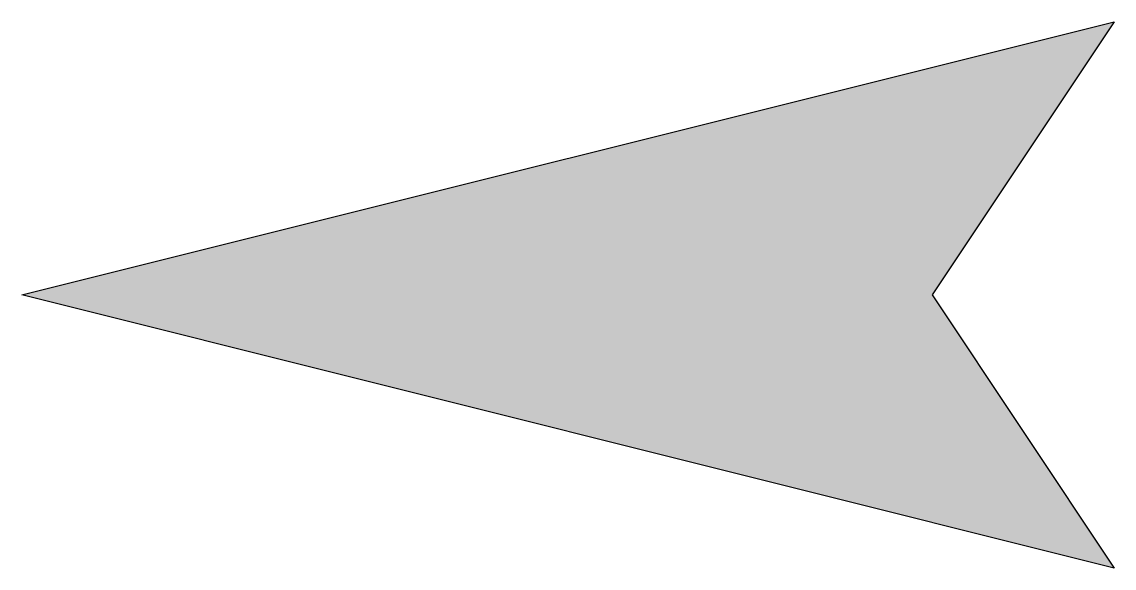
# Model space of a CAD drawing. Header units: millimetres. Extents: x 1169.386 to 1170.113, y -1500.085 to -1499.721.
import ezdxf

# ---------------------------------------------------------------- set-up
doc = ezdxf.new("R2010")
doc.units = ezdxf.units.MM
doc.layers.add('Símbolos_Gráficos', color=1, linetype='Continuous')

msp = doc.modelspace()

# ---------------------------------------------------------------- hatches: boundary and pattern name
at = {"layer": 'Símbolos_Gráficos'}
msp.add_hatch(color=254, dxfattribs=at).paths.add_polyline_path([(1169.38571, -1499.90279), (1170.11332, -1499.72089), (1169.99205, -1499.90279), (1170.11332, -1500.08469)])

# ---------------------------------------------------------------- linework, layer by layer
at = {"layer": 'Símbolos_Gráficos', "color": 3}
for p, q in [((1169.38571, -1499.90279), (1170.11332, -1499.72089)), ((1170.11332, -1499.72089), (1169.99205, -1499.90279)), ((1170.11332, -1500.08469), (1169.38571, -1499.90279)), ((1169.99205, -1499.90279), (1170.11332, -1500.08469))]:
    msp.add_line(p, q, dxfattribs=at)

doc.saveas('drawing.dxf')
